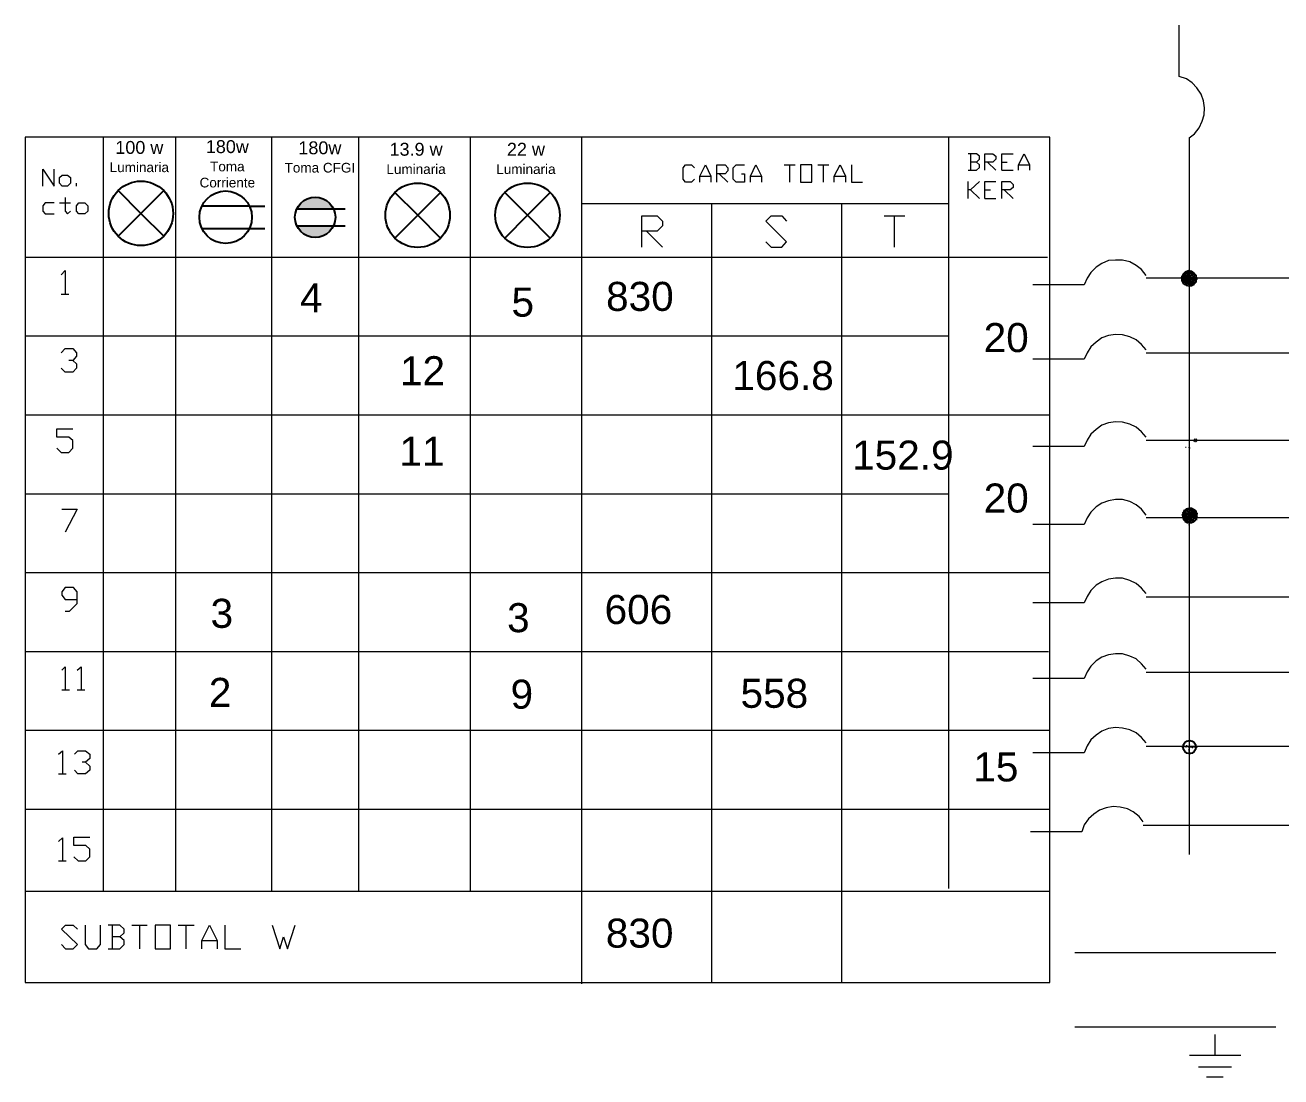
# Model space of a CAD drawing. Header units: metres. Extents: x -1 to 113, y -70 to 21.
# Drawn here: x 34.248 to 38.145, y -11.901 to -8.637 of the extents above; entities that cross this region are included whole.
import ezdxf

# ---------------------------------------------------------------- set-up
doc = ezdxf.new("R2010")
doc.units = ezdxf.units.M
doc.header["$LTSCALE"] = 0.5
for name, color, linetype in [('ENCHUFES', 5, 'Continuous'), ('LUMINARIA', 1, 'Continuous'), ('TABLERO', 7, 'Continuous')]:
    doc.layers.add(name, color=color, linetype=linetype)
doc.styles.get("Standard").update_dxf_attribs({"font": 'arial.ttf'})

# ---------------------------------------------------------------- blocks, each defined once
blk = doc.blocks.new('Tomacorriente')
at = {"layer": 'ENCHUFES'}
for p, q in [((0.0563, 0.0263), (-0.0563, 0.0263)), ((0.0563, 0.0263), (0.0923, 0.0263)), ((-0.0563, -0.0263), (0.0563, -0.0263)), ((0.0563, -0.0263), (0.0923, -0.0263))]:
    blk.add_line(p, q, dxfattribs=at)
blk.add_circle((0, 0), 0.0621, dxfattribs=at)
blk = doc.blocks.new('Toma corriente CFGI 1 Fase')
at = {"layer": 'ENCHUFES', "lineweight": 40}
h = blk.add_hatch(color=256, dxfattribs=at)
h.dxf.hatch_style = 1
h.paths.add_polyline_path([(-0.0453, 0.0211), (0.0453, 0.0211, 0.63707)])
h.paths.add_polyline_path([(0.0453, -0.0211), (-0.0453, -0.0211, 0.63707)])
at = {"layer": 'ENCHUFES'}
for p, q in [((-0.0453, 0.0211), (0.0743, 0.0211)), ((-0.0453, -0.0211), (0.0743, -0.0211))]:
    blk.add_line(p, q, dxfattribs=at)
blk.add_circle((0, 0), 0.05, dxfattribs=at)
blk = doc.blocks.new('*U319')
at = {"layer": 'LUMINARIA'}
for q in [(-0.0707, 0.0707), (0.0707, 0.0707), (-0.0707, -0.0707), (0.0707, -0.0707)]:
    blk.add_line((0, 0), q, dxfattribs=at)
blk.add_circle((0, 0), 0.1, dxfattribs=at)
blk = doc.blocks.new('*U321')
at = {"layer": 'LUMINARIA'}
for q in [(-0.0707, 0.0707), (0.0707, 0.0707), (-0.0707, -0.0707), (0.0707, -0.0707)]:
    blk.add_line((0, 0), q, dxfattribs=at)
blk.add_circle((0, 0), 0.1, dxfattribs=at)
blk = doc.blocks.new('*U323')
at = {"layer": 'LUMINARIA'}
for q in [(-0.0707, 0.0707), (0.0707, 0.0707), (-0.0707, -0.0707), (0.0707, -0.0707)]:
    blk.add_line((0, 0), q, dxfattribs=at)
blk.add_circle((0, 0), 0.1, dxfattribs=at)

msp = doc.modelspace()

# ---------------------------------------------------------------- linework, layer by layer
at = {"layer": 'TABLERO', "color": 7, "linetype": 'Continuous', "lineweight": 18, "true_color": 0x000007}
for p, q in [((34.4899, -8.985), (34.4899, -11.3269)), ((34.7152, -8.985), (34.7152, -11.3269)), ((35.0132, -8.985), (35.0132, -11.3243)), ((35.2831, -8.985), (35.2831, -11.327)), ((35.6298, -8.985), (35.6298, -11.3254)), ((35.9752, -8.985), (35.9752, -11.6123)), ((35.9752, -8.985), (35.9752, -11.0716)), ((37.1134, -8.985), (37.1134, -11.3171)), ((37.8612, -8.9869), (37.8612, -11.2108)), ((37.1823, -9.0363), (37.1823, -9.0876)), ((36.6036, -9.0711), (36.6384, -9.0711)), ((36.6201, -9.0711), (36.6201, -9.1243)), ((36.708, -9.0711), (36.7428, -9.0711)), ((36.7245, -9.0711), (36.7245, -9.1243)), ((37.2354, -9.062), (37.2611, -9.0876)), ((37.2794, -9.062), (37.2959, -9.062)), ((37.3307, -9.0711), (37.3655, -9.0711)), ((36.3416, -9.1059), (36.3764, -9.1059)), ((36.4021, -9.0986), (36.4295, -9.1243)), ((36.4992, -9.1059), (36.534, -9.1059)), ((36.7593, -9.1059), (36.7941, -9.1059)), ((37.2794, -9.0876), (37.3142, -9.0876)), ((34.4074, -9.1371), (34.4074, -9.1279)), ((37.175, -9.1756), (37.175, -9.1224)), ((37.1823, -9.1481), (37.2098, -9.1756)), ((37.2263, -9.1481), (37.2446, -9.1481)), ((37.2867, -9.1481), (37.3142, -9.1756)), ((34.3543, -9.1884), (34.3891, -9.1884)), ((35.9752, -9.1902), (37.1134, -9.1902)), ((36.3783, -9.1902), (36.3783, -11.6066)), ((36.7813, -9.1902), (36.7813, -11.6083)), ((37.1134, -9.1902), (37.1134, -11.3171)), ((37.2263, -9.1756), (37.2611, -9.1756)), ((36.9142, -9.2287), (36.9783, -9.2287)), ((36.9453, -9.2287), (36.9453, -9.3258)), ((36.1767, -9.2763), (36.2262, -9.3258)), ((37.4208, -9.3587), (34.2481, -9.3587)), ((38.6196, -9.4229), (37.7275, -9.4229)), ((37.8374, -9.421), (37.8374, -9.4192)), ((37.8374, -9.421), (37.8392, -9.421)), ((37.8374, -9.4229), (37.8392, -9.4229)), ((37.8374, -9.4247), (37.8392, -9.4229)), ((37.8374, -9.4265), (37.8392, -9.4247)), ((37.8374, -9.4284), (37.8392, -9.4284)), ((37.8392, -9.4137), (37.841, -9.4137)), ((37.8392, -9.4174), (37.841, -9.4155)), ((37.8392, -9.4192), (37.841, -9.4192)), ((37.8392, -9.421), (37.841, -9.4192)), ((37.8392, -9.4265), (37.8429, -9.4229)), ((37.8392, -9.4302), (37.841, -9.4265)), ((37.8392, -9.432), (37.841, -9.4302)), ((37.841, -9.4119), (37.8429, -9.41)), ((37.841, -9.4137), (37.8429, -9.4137)), ((37.841, -9.4174), (37.8429, -9.4174)), ((37.841, -9.4229), (37.8429, -9.421)), ((37.841, -9.4229), (37.8429, -9.4229)), ((37.841, -9.4284), (37.8447, -9.4265)), ((37.841, -9.432), (37.8429, -9.4284)), ((37.8429, -9.4137), (37.8465, -9.4119)), ((37.8429, -9.4155), (37.8447, -9.4155)), ((37.8429, -9.4174), (37.8447, -9.4155)), ((37.8429, -9.4247), (37.8447, -9.4229)), ((37.8429, -9.4265), (37.8447, -9.4265)), ((37.8447, -9.4082), (37.8465, -9.4064)), ((37.8447, -9.4137), (37.8465, -9.4137)), ((37.8447, -9.4192), (37.8465, -9.4174)), ((37.8447, -9.4229), (37.8465, -9.4229)), ((37.8447, -9.4247), (37.8465, -9.4247)), ((37.8447, -9.4302), (37.8465, -9.4284)), ((37.8465, -9.41), (37.8502, -9.4082)), ((37.8465, -9.4137), (37.8484, -9.41)), ((37.8465, -9.421), (37.8484, -9.4192)), ((37.8465, -9.4229), (37.8484, -9.4229)), ((37.8465, -9.4247), (37.8465, -9.4229)), ((37.8465, -9.4229), (37.8484, -9.4229)), ((37.8465, -9.432), (37.8484, -9.4302)), ((37.8484, -9.4045), (37.8502, -9.4027)), ((37.8484, -9.4082), (37.8502, -9.4045)), ((37.8484, -9.4155), (37.8502, -9.4137)), ((37.8484, -9.421), (37.8502, -9.421)), ((37.8484, -9.4265), (37.8502, -9.4247)), ((37.8484, -9.432), (37.852, -9.4302)), ((37.8502, -9.4064), (37.8539, -9.4045)), ((37.8502, -9.41), (37.852, -9.4064)), ((37.8502, -9.4174), (37.8539, -9.4155)), ((37.8502, -9.421), (37.852, -9.4174)), ((37.8502, -9.4192), (37.852, -9.4192)), ((37.8502, -9.4229), (37.852, -9.4229)), ((37.8502, -9.4284), (37.852, -9.4265)), ((37.8502, -9.4302), (37.852, -9.4302)), ((37.852, -9.4045), (37.8539, -9.4009)), ((37.852, -9.4082), (37.8557, -9.4064)), ((37.852, -9.4119), (37.8539, -9.41)), ((37.852, -9.4229), (37.8539, -9.421)), ((37.852, -9.4284), (37.8539, -9.4284)), ((37.8539, -9.4027), (37.8575, -9.4009)), ((37.8539, -9.4064), (37.8557, -9.4027)), ((37.8539, -9.4137), (37.8575, -9.4119)), ((37.8539, -9.4174), (37.8557, -9.4137)), ((37.8539, -9.4247), (37.8557, -9.4229)), ((37.8539, -9.4284), (37.8557, -9.4247)), ((37.8539, -9.4265), (37.8557, -9.4265)), ((37.8539, -9.4302), (37.8557, -9.4302)), ((37.8557, -9.4045), (37.8594, -9.4027)), ((37.8557, -9.4082), (37.8575, -9.4064)), ((37.8557, -9.4119), (37.8575, -9.4082)), ((37.8557, -9.4155), (37.8594, -9.4137)), ((37.8557, -9.4192), (37.8575, -9.4174)), ((37.8557, -9.4229), (37.8575, -9.4229)), ((37.8557, -9.4302), (37.8575, -9.4284)), ((37.8575, -9.4027), (37.8594, -9.399)), ((37.8575, -9.41), (37.8612, -9.4082)), ((37.8575, -9.4137), (37.8594, -9.41)), ((37.8575, -9.421), (37.8612, -9.4192)), ((37.8575, -9.4229), (37.8594, -9.421)), ((37.8575, -9.4229), (37.8594, -9.4229)), ((37.8575, -9.4247), (37.8575, -9.4229)), ((37.8575, -9.4265), (37.8594, -9.4265)), ((37.8575, -9.432), (37.8594, -9.4302)), ((37.8594, -9.4045), (37.8612, -9.4027)), ((37.8594, -9.4082), (37.8612, -9.4045)), ((37.8594, -9.4119), (37.8612, -9.4119)), ((37.8594, -9.4155), (37.8612, -9.4137)), ((37.8594, -9.4229), (37.8612, -9.4229)), ((37.8594, -9.4229), (37.8612, -9.4229)), ((37.8594, -9.4265), (37.8612, -9.4247)), ((37.8612, -9.4009), (37.8612, -9.399)), ((37.8612, -9.4009), (37.863, -9.4009)), ((37.8612, -9.4045), (37.863, -9.4045)), ((37.8612, -9.4064), (37.8649, -9.4045)), ((37.8612, -9.41), (37.863, -9.4064)), ((37.8612, -9.41), (37.863, -9.41)), ((37.8612, -9.4119), (37.863, -9.41)), ((37.8612, -9.4137), (37.863, -9.4137)), ((37.8612, -9.4155), (37.863, -9.4155)), ((37.8612, -9.4174), (37.8649, -9.4155)), ((37.8612, -9.421), (37.863, -9.4174)), ((37.8612, -9.421), (37.863, -9.421)), ((37.8612, -9.4229), (37.863, -9.421)), ((37.8612, -9.4265), (37.8649, -9.4229)), ((37.8612, -9.4247), (37.863, -9.4247)), ((37.8612, -9.4284), (37.863, -9.4265)), ((37.8612, -9.432), (37.863, -9.4284)), ((37.8612, -9.4302), (37.863, -9.4302)), ((37.863, -9.4027), (37.8649, -9.4009)), ((37.863, -9.4082), (37.8667, -9.4064)), ((37.863, -9.4119), (37.8649, -9.4082)), ((37.863, -9.4155), (37.8649, -9.4119)), ((37.863, -9.4192), (37.8667, -9.4174)), ((37.863, -9.4229), (37.8649, -9.421)), ((37.863, -9.4229), (37.8649, -9.4229)), ((37.863, -9.4302), (37.8667, -9.4284)), ((37.8649, -9.4027), (37.8667, -9.4009)), ((37.8649, -9.4064), (37.8667, -9.4027)), ((37.8649, -9.4137), (37.8685, -9.4119)), ((37.8649, -9.4174), (37.8667, -9.4137)), ((37.8649, -9.4229), (37.8685, -9.4192)), ((37.8649, -9.4247), (37.8667, -9.4229)), ((37.8649, -9.4284), (37.8667, -9.4247)), ((37.8649, -9.4302), (37.8667, -9.4302)), ((37.8667, -9.41), (37.8685, -9.4082)), ((37.8667, -9.4155), (37.8704, -9.4137)), ((37.8667, -9.4192), (37.8685, -9.4155)), ((37.8667, -9.4229), (37.8685, -9.4229)), ((37.8667, -9.4265), (37.8704, -9.4247)), ((37.8667, -9.4302), (37.8685, -9.4284)), ((37.8685, -9.4027), (37.8685, -9.4009)), ((37.8685, -9.4045), (37.8704, -9.4027)), ((37.8685, -9.41), (37.8722, -9.4082)), ((37.8685, -9.4137), (37.8704, -9.41)), ((37.8685, -9.421), (37.8722, -9.4192)), ((37.8685, -9.4229), (37.8704, -9.421)), ((37.8685, -9.4247), (37.8685, -9.4229)), ((37.8685, -9.432), (37.8704, -9.4302)), ((37.8704, -9.4064), (37.8722, -9.4045)), ((37.8704, -9.4119), (37.874, -9.41)), ((37.8704, -9.4155), (37.8722, -9.4119)), ((37.8704, -9.4174), (37.8722, -9.4155)), ((37.8704, -9.4229), (37.874, -9.421)), ((37.8704, -9.4229), (37.8722, -9.4229)), ((37.8704, -9.4265), (37.8722, -9.4229)), ((37.8722, -9.4064), (37.874, -9.4045)), ((37.8722, -9.41), (37.874, -9.4064)), ((37.8722, -9.4174), (37.8759, -9.4155)), ((37.8722, -9.421), (37.874, -9.4174)), ((37.8722, -9.4247), (37.8759, -9.4229)), ((37.8722, -9.4284), (37.8759, -9.4265)), ((37.8722, -9.432), (37.874, -9.4284)), ((37.874, -9.4082), (37.8759, -9.4082)), ((37.874, -9.4119), (37.8777, -9.4082)), ((37.874, -9.4137), (37.8759, -9.4119)), ((37.874, -9.4192), (37.8777, -9.4174)), ((37.874, -9.4229), (37.8759, -9.4192)), ((37.874, -9.4302), (37.8777, -9.4284)), ((37.874, -9.4338), (37.8759, -9.4302)), ((37.8759, -9.4064), (37.8759, -9.4045)), ((37.8759, -9.4082), (37.8777, -9.4064)), ((37.8759, -9.4137), (37.8795, -9.41)), ((37.8759, -9.4174), (37.8777, -9.4137)), ((37.8759, -9.4229), (37.8777, -9.4229)), ((37.8759, -9.4247), (37.8777, -9.4229)), ((37.8759, -9.4284), (37.8777, -9.4247)), ((37.8759, -9.432), (37.8795, -9.4302)), ((37.8777, -9.41), (37.8795, -9.4082)), ((37.8777, -9.4155), (37.8814, -9.4137)), ((37.8777, -9.4192), (37.8795, -9.4155)), ((37.8777, -9.421), (37.8795, -9.4192)), ((37.8777, -9.4229), (37.8795, -9.4229)), ((37.8777, -9.4265), (37.8814, -9.4247)), ((37.8777, -9.4302), (37.8795, -9.4265)), ((37.8795, -9.4137), (37.8814, -9.4119)), ((37.8795, -9.421), (37.8832, -9.4174)), ((37.8795, -9.4229), (37.8814, -9.421)), ((37.8795, -9.4247), (37.8795, -9.4229)), ((37.8795, -9.4284), (37.8832, -9.4265)), ((37.8795, -9.432), (37.8832, -9.4302)), ((37.8814, -9.4155), (37.8832, -9.4137)), ((37.8814, -9.4174), (37.8832, -9.4155)), ((37.8814, -9.4229), (37.885, -9.421)), ((37.8814, -9.4229), (37.8832, -9.4229)), ((37.8814, -9.4265), (37.8832, -9.4229)), ((37.8832, -9.421), (37.8832, -9.4192)), ((37.8832, -9.4284), (37.885, -9.4284)), ((37.8832, -9.432), (37.8832, -9.4302)), ((37.885, -9.4247), (37.8868, -9.4247)), ((37.5351, -9.443), (37.3757, -9.443)), ((37.8392, -9.4338), (37.8392, -9.432)), ((37.841, -9.4338), (37.8429, -9.432)), ((37.841, -9.4357), (37.8429, -9.4357)), ((37.841, -9.4375), (37.8429, -9.4375)), ((37.8429, -9.4375), (37.8447, -9.4338)), ((37.8429, -9.4393), (37.8447, -9.4375)), ((37.8447, -9.4357), (37.8484, -9.4338)), ((37.8447, -9.4393), (37.8465, -9.4357)), ((37.8447, -9.4412), (37.8465, -9.4393)), ((37.8465, -9.4338), (37.8484, -9.4338)), ((37.8465, -9.443), (37.8484, -9.4412)), ((37.8484, -9.4357), (37.8502, -9.432)), ((37.8484, -9.4375), (37.8502, -9.4357)), ((37.8484, -9.443), (37.852, -9.4412)), ((37.8502, -9.4393), (37.852, -9.4375)), ((37.8502, -9.4448), (37.8502, -9.443)), ((37.852, -9.4338), (37.8539, -9.432)), ((37.852, -9.4393), (37.8557, -9.4375)), ((37.852, -9.443), (37.8539, -9.4393)), ((37.852, -9.4448), (37.8539, -9.443)), ((37.8539, -9.4357), (37.8557, -9.4338)), ((37.8539, -9.4375), (37.8557, -9.4375)), ((37.8539, -9.4467), (37.8557, -9.4448)), ((37.8557, -9.4357), (37.8594, -9.432)), ((37.8557, -9.4393), (37.8575, -9.4357)), ((37.8557, -9.4412), (37.8575, -9.4393)), ((37.8557, -9.4467), (37.8594, -9.4448)), ((37.8575, -9.4338), (37.8594, -9.4338)), ((37.8575, -9.4375), (37.8594, -9.4375)), ((37.8575, -9.443), (37.8594, -9.4412)), ((37.8594, -9.4357), (37.8612, -9.4338)), ((37.8594, -9.4375), (37.8612, -9.4357)), ((37.8594, -9.443), (37.8612, -9.443)), ((37.8594, -9.4467), (37.8612, -9.4448)), ((37.8594, -9.4467), (37.8612, -9.4467)), ((37.8612, -9.432), (37.863, -9.432)), ((37.8612, -9.4338), (37.863, -9.432)), ((37.8612, -9.4338), (37.863, -9.4338)), ((37.8612, -9.4357), (37.863, -9.4357)), ((37.8612, -9.4393), (37.863, -9.4375)), ((37.8612, -9.4412), (37.863, -9.4412)), ((37.8612, -9.4448), (37.8612, -9.443)), ((37.8612, -9.4448), (37.863, -9.4448)), ((37.863, -9.4338), (37.8649, -9.432)), ((37.863, -9.443), (37.8649, -9.4393)), ((37.863, -9.4448), (37.8649, -9.443)), ((37.8649, -9.4357), (37.8667, -9.4338)), ((37.8649, -9.4375), (37.8667, -9.4375)), ((37.8649, -9.4412), (37.8667, -9.4412)), ((37.8649, -9.4467), (37.8667, -9.4448)), ((37.8667, -9.4375), (37.8704, -9.4357)), ((37.8667, -9.4393), (37.8685, -9.4393)), ((37.8667, -9.4412), (37.8685, -9.4393)), ((37.8685, -9.4357), (37.8704, -9.432)), ((37.8685, -9.4375), (37.8704, -9.4375)), ((37.8685, -9.443), (37.8704, -9.4412)), ((37.8685, -9.4448), (37.8704, -9.4448)), ((37.8704, -9.4338), (37.874, -9.432)), ((37.8704, -9.4375), (37.8722, -9.4357)), ((37.8722, -9.4338), (37.874, -9.4338)), ((37.8722, -9.4393), (37.874, -9.4375)), ((37.8722, -9.4448), (37.8722, -9.443)), ((37.874, -9.4412), (37.8777, -9.4393)), ((37.874, -9.443), (37.8759, -9.443)), ((37.8759, -9.4357), (37.8777, -9.4338)), ((37.8759, -9.4393), (37.8777, -9.4357)), ((37.8777, -9.4375), (37.8814, -9.4357)), ((37.8795, -9.4357), (37.8814, -9.432)), ((34.3598, -9.4723), (34.3836, -9.4723)), ((37.1134, -9.6024), (34.2503, -9.6024)), ((38.6196, -9.6555), (37.7275, -9.6555)), ((37.5351, -9.6738), (37.3757, -9.6738)), ((36.2937, -9.8479), (34.2481, -9.8479)), ((37.428, -9.8479), (35.9752, -9.8479)), ((38.6196, -9.9266), (37.7275, -9.9266)), ((37.875, -9.9252), (37.8769, -9.9234)), ((37.8769, -9.9215), (37.8787, -9.9215)), ((37.8769, -9.927), (37.8787, -9.9252)), ((37.8769, -9.927), (37.8787, -9.927)), ((37.8805, -9.9234), (37.8824, -9.9215)), ((37.8805, -9.9289), (37.8824, -9.9289)), ((37.8824, -9.9252), (37.8842, -9.9234)), ((37.8824, -9.927), (37.8842, -9.927)), ((37.8824, -9.9289), (37.8842, -9.927)), ((37.5351, -9.945), (37.3757, -9.945)), ((37.8494, -9.9472), (37.8512, -9.9472)), ((37.8604, -9.9472), (37.8622, -9.9454)), ((37.8604, -9.9472), (37.8622, -9.9472)), ((37.8604, -9.949), (37.8604, -9.9472)), ((37.8604, -9.949), (37.8622, -9.949)), ((37.8622, -9.949), (37.864, -9.949)), ((35.9752, -10.0933), (34.2481, -10.0933)), ((37.1134, -10.0933), (35.9752, -10.0933)), ((38.6196, -10.1666), (37.7275, -10.1666)), ((37.8383, -10.1565), (37.8401, -10.1547)), ((37.8383, -10.1584), (37.8401, -10.1584)), ((37.8401, -10.1529), (37.842, -10.1529)), ((37.8401, -10.1565), (37.8438, -10.1547)), ((37.8401, -10.1602), (37.842, -10.1584)), ((37.8401, -10.1602), (37.842, -10.1602)), ((37.8401, -10.162), (37.842, -10.1602)), ((37.8401, -10.1639), (37.842, -10.1639)), ((37.8401, -10.1675), (37.842, -10.1657)), ((37.842, -10.151), (37.8438, -10.1492)), ((37.842, -10.1547), (37.8438, -10.151)), ((37.842, -10.1565), (37.8438, -10.1565)), ((37.842, -10.162), (37.8438, -10.1602)), ((37.842, -10.1639), (37.8438, -10.1639)), ((37.842, -10.1675), (37.8438, -10.1675)), ((37.842, -10.1694), (37.8438, -10.1694)), ((37.842, -10.173), (37.8438, -10.1712)), ((37.8438, -10.1455), (37.8456, -10.1419)), ((37.8438, -10.1529), (37.8475, -10.151)), ((37.8438, -10.1565), (37.8456, -10.1529)), ((37.8438, -10.1639), (37.8475, -10.162)), ((37.8438, -10.1657), (37.8456, -10.1657)), ((37.8438, -10.1675), (37.8456, -10.1657)), ((37.8447, -10.1666), (37.8465, -10.1666)), ((37.8456, -10.1474), (37.8493, -10.1455)), ((37.8456, -10.151), (37.8475, -10.1474)), ((37.8456, -10.1584), (37.8475, -10.1565)), ((37.8456, -10.1639), (37.8475, -10.1639)), ((37.8456, -10.1694), (37.8475, -10.1675)), ((37.8475, -10.1419), (37.8493, -10.1401)), ((37.8475, -10.1437), (37.8493, -10.1419)), ((37.8475, -10.1492), (37.8511, -10.1474)), ((37.8475, -10.1529), (37.8493, -10.1492)), ((37.8475, -10.1602), (37.8475, -10.1584)), ((37.8475, -10.1602), (37.8493, -10.1602)), ((37.8475, -10.1639), (37.8493, -10.1602)), ((37.8475, -10.1712), (37.8493, -10.1694)), ((37.8493, -10.1437), (37.853, -10.1419)), ((37.8493, -10.1474), (37.8511, -10.1437)), ((37.8493, -10.151), (37.853, -10.1492)), ((37.8493, -10.1547), (37.8511, -10.1529)), ((37.8493, -10.1584), (37.8511, -10.1547)), ((37.8493, -10.1602), (37.8511, -10.1584)), ((37.8493, -10.1657), (37.8511, -10.1639)), ((37.8493, -10.1712), (37.8511, -10.1712)), ((37.8511, -10.1401), (37.853, -10.1382)), ((37.8511, -10.1455), (37.8548, -10.1437)), ((37.8511, -10.1492), (37.853, -10.1455)), ((37.8511, -10.1565), (37.8548, -10.1547)), ((37.8511, -10.1602), (37.853, -10.1565)), ((37.8511, -10.1602), (37.853, -10.1602)), ((37.8511, -10.1675), (37.8548, -10.1657)), ((37.8511, -10.1712), (37.853, -10.1675)), ((37.8511, -10.1694), (37.853, -10.1694)), ((37.853, -10.1401), (37.8566, -10.1364)), ((37.853, -10.1437), (37.8548, -10.1401)), ((37.853, -10.151), (37.8566, -10.1492)), ((37.853, -10.1547), (37.8548, -10.151)), ((37.853, -10.1584), (37.8566, -10.1565)), ((37.853, -10.162), (37.8548, -10.1602)), ((37.853, -10.173), (37.8548, -10.1712)), ((37.8548, -10.1419), (37.8585, -10.1401)), ((37.8548, -10.1455), (37.8566, -10.1419)), ((37.8548, -10.1474), (37.8566, -10.1455)), ((37.8548, -10.1529), (37.8585, -10.151)), ((37.8548, -10.1565), (37.8566, -10.1529)), ((37.8548, -10.1639), (37.8585, -10.162)), ((37.8548, -10.1675), (37.8566, -10.1639)), ((37.8566, -10.1382), (37.8585, -10.1364)), ((37.8566, -10.1401), (37.8585, -10.1401)), ((37.8566, -10.151), (37.8585, -10.1474)), ((37.8566, -10.1547), (37.8603, -10.1529)), ((37.8566, -10.1584), (37.8585, -10.1565)), ((37.8566, -10.162), (37.8585, -10.1602)), ((37.8566, -10.1657), (37.8603, -10.1639)), ((37.8566, -10.1694), (37.8585, -10.1675)), ((37.8585, -10.1382), (37.8621, -10.1364)), ((37.8585, -10.1437), (37.8603, -10.1419)), ((37.8585, -10.1492), (37.8621, -10.1474)), ((37.8585, -10.1529), (37.8603, -10.1492)), ((37.8585, -10.1602), (37.8585, -10.1584)), ((37.8585, -10.1602), (37.8603, -10.1602)), ((37.8585, -10.1639), (37.8603, -10.1602)), ((37.8585, -10.1712), (37.8621, -10.1694)), ((37.8585, -10.1749), (37.8603, -10.1712)), ((37.8603, -10.1455), (37.8621, -10.1437)), ((37.8603, -10.1547), (37.8621, -10.1529)), ((37.8603, -10.1584), (37.8621, -10.1547)), ((37.8603, -10.1602), (37.8621, -10.1584)), ((37.8603, -10.162), (37.8621, -10.1602)), ((37.8603, -10.1657), (37.8621, -10.1639)), ((37.8603, -10.173), (37.8621, -10.1712)), ((37.8612, -10.1501), (37.8612, -10.1483)), ((37.8612, -10.1611), (37.8612, -10.1593)), ((37.8621, -10.1364), (37.8639, -10.1364)), ((37.8621, -10.1401), (37.8639, -10.1382)), ((37.8621, -10.1401), (37.8639, -10.1401)), ((37.8621, -10.1455), (37.8658, -10.1437)), ((37.8621, -10.1455), (37.8639, -10.1455)), ((37.8621, -10.1474), (37.8639, -10.1455)), ((37.8621, -10.1492), (37.8621, -10.1474)), ((37.8621, -10.151), (37.8639, -10.1492)), ((37.8621, -10.151), (37.8639, -10.151)), ((37.8621, -10.1547), (37.8639, -10.1547)), ((37.8621, -10.1565), (37.8658, -10.1547)), ((37.8621, -10.1565), (37.8639, -10.1565)), ((37.8621, -10.1584), (37.8639, -10.1565)), ((37.8621, -10.1602), (37.8621, -10.1584)), ((37.8621, -10.1602), (37.8639, -10.1602)), ((37.8621, -10.1602), (37.8639, -10.1602)), ((37.8621, -10.1639), (37.8639, -10.1639)), ((37.8621, -10.1675), (37.8658, -10.1657)), ((37.8621, -10.1675), (37.8639, -10.1675)), ((37.8621, -10.1694), (37.8639, -10.1675)), ((37.8621, -10.1712), (37.8621, -10.1694)), ((37.8621, -10.1712), (37.8639, -10.1712)), ((37.8639, -10.1364), (37.8658, -10.1364)), ((37.8639, -10.1419), (37.8658, -10.1401)), ((37.8639, -10.1437), (37.8658, -10.1437)), ((37.8639, -10.1529), (37.8658, -10.151)), ((37.8639, -10.1584), (37.8676, -10.1565)), ((37.8639, -10.162), (37.8658, -10.1602)), ((37.8639, -10.1657), (37.8658, -10.162)), ((37.8639, -10.1694), (37.8676, -10.1675)), ((37.8639, -10.173), (37.8658, -10.1712)), ((37.8658, -10.1364), (37.8676, -10.1364)), ((37.8658, -10.1419), (37.8694, -10.1382)), ((37.8658, -10.1474), (37.8676, -10.1455)), ((37.8658, -10.1529), (37.8694, -10.151)), ((37.8658, -10.1565), (37.8676, -10.1529)), ((37.8658, -10.1602), (37.8658, -10.1584)), ((37.8658, -10.1639), (37.8694, -10.162)), ((37.8658, -10.1675), (37.8676, -10.1639)), ((37.8676, -10.1382), (37.8694, -10.1364)), ((37.8676, -10.1401), (37.8694, -10.1401)), ((37.8676, -10.1437), (37.8694, -10.1437)), ((37.8676, -10.1492), (37.8694, -10.1474)), ((37.8676, -10.1602), (37.8694, -10.1602)), ((37.8676, -10.1657), (37.8713, -10.1639)), ((37.8676, -10.1694), (37.8694, -10.1657)), ((37.8694, -10.1437), (37.8713, -10.1419)), ((37.8694, -10.1529), (37.8713, -10.1492)), ((37.8694, -10.1547), (37.8713, -10.1529)), ((37.8694, -10.1602), (37.8694, -10.1584)), ((37.8694, -10.1602), (37.8713, -10.1602)), ((37.8694, -10.1639), (37.8713, -10.1602)), ((37.8694, -10.1712), (37.8731, -10.1694)), ((37.8694, -10.1749), (37.8713, -10.1712)), ((37.8713, -10.1382), (37.8713, -10.1364)), ((37.8713, -10.1401), (37.8731, -10.1401)), ((37.8713, -10.1455), (37.8731, -10.1437)), ((37.8713, -10.1474), (37.8731, -10.1474)), ((37.8713, -10.151), (37.8731, -10.151)), ((37.8713, -10.1565), (37.8731, -10.1547)), ((37.8713, -10.1602), (37.8731, -10.1584)), ((37.8713, -10.162), (37.8749, -10.1602)), ((37.8713, -10.1657), (37.8731, -10.162)), ((37.8713, -10.1675), (37.8731, -10.1657)), ((37.8713, -10.173), (37.8749, -10.1712)), ((37.8731, -10.1401), (37.8749, -10.1382)), ((37.8731, -10.1492), (37.8768, -10.1455)), ((37.8731, -10.151), (37.8749, -10.1492)), ((37.8731, -10.1602), (37.8749, -10.1565)), ((37.8731, -10.1602), (37.8749, -10.1602)), ((37.8731, -10.1675), (37.8768, -10.1657)), ((37.8731, -10.1712), (37.8749, -10.1675)), ((37.8749, -10.1419), (37.8768, -10.1401)), ((37.8749, -10.1437), (37.8768, -10.1437)), ((37.8749, -10.1474), (37.8768, -10.1474)), ((37.8749, -10.1529), (37.8768, -10.151)), ((37.8749, -10.1584), (37.8768, -10.1584)), ((37.8749, -10.162), (37.8768, -10.1602)), ((37.8749, -10.1639), (37.8768, -10.162)), ((37.8749, -10.1694), (37.8786, -10.1675)), ((37.8749, -10.173), (37.8768, -10.1694)), ((37.8759, -10.1666), (37.8777, -10.1666)), ((37.8768, -10.1437), (37.8786, -10.1419)), ((37.8768, -10.1474), (37.8786, -10.1455)), ((37.8768, -10.1565), (37.8786, -10.1529)), ((37.8768, -10.1584), (37.8786, -10.1565)), ((37.8768, -10.1675), (37.8786, -10.1639)), ((37.8777, -10.1666), (37.8795, -10.1666)), ((37.8786, -10.1419), (37.8804, -10.1419)), ((37.8786, -10.1437), (37.8804, -10.1437)), ((37.8786, -10.1492), (37.8804, -10.1474)), ((37.8786, -10.151), (37.8804, -10.151)), ((37.8786, -10.1547), (37.8804, -10.1547)), ((37.8786, -10.1602), (37.8804, -10.1584)), ((37.8786, -10.1602), (37.8804, -10.1602)), ((37.8786, -10.1657), (37.8823, -10.1639)), ((37.8786, -10.1694), (37.8804, -10.1657)), ((37.8786, -10.1712), (37.8804, -10.1694)), ((37.8804, -10.1437), (37.8823, -10.1437)), ((37.8804, -10.151), (37.8841, -10.1492)), ((37.8804, -10.1529), (37.8823, -10.1529)), ((37.8804, -10.1547), (37.8823, -10.1529)), ((37.8804, -10.1639), (37.8823, -10.1602)), ((37.8804, -10.1749), (37.8823, -10.1712)), ((37.8823, -10.1455), (37.8841, -10.1455)), ((37.8823, -10.151), (37.8841, -10.151)), ((37.8823, -10.1565), (37.8841, -10.1547)), ((37.8823, -10.162), (37.8841, -10.162)), ((37.8823, -10.1657), (37.8859, -10.162)), ((37.8823, -10.1675), (37.8841, -10.1657)), ((37.8841, -10.151), (37.8841, -10.1492)), ((37.8841, -10.1584), (37.8859, -10.1565)), ((37.8841, -10.1602), (37.8859, -10.1602)), ((37.8841, -10.162), (37.8859, -10.1602)), ((37.8841, -10.1712), (37.8859, -10.1712)), ((37.8859, -10.1529), (37.8878, -10.1529)), ((37.8859, -10.1639), (37.8878, -10.1639)), ((37.5351, -10.1868), (37.3757, -10.1868)), ((37.8438, -10.1749), (37.8456, -10.173)), ((37.8456, -10.1749), (37.8475, -10.1749)), ((37.8475, -10.173), (37.8493, -10.173)), ((37.8475, -10.1749), (37.8493, -10.173)), ((37.8475, -10.1785), (37.8493, -10.1785)), ((37.8493, -10.1767), (37.8511, -10.1749)), ((37.8511, -10.173), (37.853, -10.173)), ((37.8511, -10.1785), (37.853, -10.1767)), ((37.8511, -10.1804), (37.853, -10.1804)), ((37.853, -10.1785), (37.8548, -10.1785)), ((37.8548, -10.1749), (37.8566, -10.173)), ((37.8548, -10.1785), (37.8566, -10.1749)), ((37.8548, -10.1767), (37.8566, -10.1767)), ((37.8548, -10.1804), (37.8566, -10.1804)), ((37.8548, -10.1822), (37.8566, -10.1822)), ((37.8566, -10.1804), (37.8585, -10.1785)), ((37.8585, -10.173), (37.8603, -10.173)), ((37.8585, -10.1767), (37.8603, -10.1767)), ((37.8585, -10.1822), (37.8603, -10.1804)), ((37.8603, -10.1767), (37.8621, -10.1749)), ((37.8603, -10.1822), (37.8621, -10.1822)), ((37.8612, -10.1886), (37.8612, -10.1868)), ((37.8621, -10.1785), (37.8639, -10.1767)), ((37.8621, -10.1785), (37.8639, -10.1785)), ((37.8621, -10.1804), (37.8639, -10.1785)), ((37.8621, -10.1804), (37.8639, -10.1804)), ((37.8621, -10.1822), (37.8621, -10.1804)), ((37.8621, -10.1822), (37.8639, -10.1822)), ((37.8639, -10.1804), (37.8676, -10.1785)), ((37.8639, -10.1822), (37.8658, -10.1822)), ((37.8658, -10.1749), (37.8694, -10.173)), ((37.8658, -10.1785), (37.8676, -10.1749)), ((37.8658, -10.1804), (37.8676, -10.1804)), ((37.8676, -10.1767), (37.8713, -10.1749)), ((37.8676, -10.1804), (37.8694, -10.1785)), ((37.8694, -10.1822), (37.8713, -10.1804)), ((37.8713, -10.1767), (37.8731, -10.173)), ((37.8731, -10.1749), (37.8768, -10.173)), ((37.8731, -10.1785), (37.8768, -10.1767)), ((37.8731, -10.1804), (37.8749, -10.1785)), ((37.8768, -10.1749), (37.8804, -10.173)), ((37.8768, -10.1785), (37.8786, -10.1749)), ((37.428, -10.337), (34.2481, -10.337)), ((37.5351, -10.4304), (37.3757, -10.4304)), ((38.6196, -10.4121), (37.7275, -10.4121)), ((37.424, -10.5825), (34.2481, -10.5825)), ((37.5351, -10.6649), (37.3757, -10.6649)), ((38.6196, -10.6466), (37.7275, -10.6466)), ((34.3616, -10.6997), (34.3855, -10.6997)), ((34.4093, -10.6997), (34.4331, -10.6997)), ((37.428, -10.8261), (34.2481, -10.8261)), ((37.841, -10.8756), (37.8429, -10.8719)), ((37.852, -10.8756), (37.8539, -10.8719)), ((37.8612, -10.8536), (37.863, -10.8536)), ((37.8612, -10.8554), (37.863, -10.8536)), ((37.8612, -10.8554), (37.863, -10.8554)), ((37.8612, -10.8572), (37.863, -10.8572)), ((37.8612, -10.8609), (37.863, -10.8591)), ((37.8612, -10.8627), (37.863, -10.8627)), ((37.8612, -10.8664), (37.863, -10.8664)), ((37.8612, -10.8682), (37.863, -10.8682)), ((37.8612, -10.8719), (37.863, -10.8701)), ((37.8612, -10.8719), (37.863, -10.8719)), ((37.5351, -10.8957), (37.3757, -10.8957)), ((38.6196, -10.8756), (37.7275, -10.8756)), ((37.8374, -10.8756), (37.8392, -10.8756)), ((37.8392, -10.8756), (37.841, -10.8737)), ((37.8392, -10.8774), (37.8429, -10.8756)), ((37.841, -10.8756), (37.8429, -10.8756)), ((37.8429, -10.8756), (37.8447, -10.8756)), ((37.8429, -10.8774), (37.8447, -10.8756)), ((37.8447, -10.8756), (37.8465, -10.8756)), ((37.8465, -10.8756), (37.8484, -10.8737)), ((37.8465, -10.8774), (37.8465, -10.8756)), ((37.8484, -10.8756), (37.852, -10.8737)), ((37.8484, -10.8756), (37.8502, -10.8756)), ((37.8502, -10.8774), (37.8539, -10.8756)), ((37.8539, -10.8756), (37.8557, -10.8756)), ((37.8539, -10.8774), (37.8557, -10.8756)), ((37.8557, -10.8756), (37.8557, -10.8737)), ((37.8575, -10.8756), (37.8594, -10.8756)), ((37.8594, -10.8756), (37.8612, -10.8756)), ((37.8594, -10.8756), (37.8612, -10.8756)), ((37.8594, -10.8792), (37.8612, -10.8774)), ((37.8594, -10.8866), (37.8612, -10.8847)), ((37.8594, -10.8902), (37.8612, -10.8884)), ((37.8594, -10.8975), (37.8612, -10.8957)), ((37.8612, -10.8756), (37.863, -10.8737)), ((37.8612, -10.8774), (37.8612, -10.8756)), ((37.8612, -10.8774), (37.8649, -10.8756)), ((37.8612, -10.8811), (37.863, -10.8774)), ((37.8612, -10.8792), (37.863, -10.8792)), ((37.8612, -10.8884), (37.8612, -10.8866)), ((37.8612, -10.8957), (37.863, -10.8957)), ((37.863, -10.8975), (37.8649, -10.8939)), ((37.863, -10.8994), (37.8649, -10.8975)), ((37.8649, -10.8774), (37.8667, -10.8756)), ((37.8649, -10.8792), (37.8667, -10.8774)), ((37.8667, -10.8792), (37.8704, -10.8756)), ((37.8704, -10.8774), (37.8722, -10.8756)), ((37.8704, -10.8792), (37.8722, -10.8792)), ((37.8722, -10.8774), (37.8759, -10.8756)), ((37.8759, -10.8792), (37.8777, -10.8774)), ((37.8814, -10.8774), (37.8832, -10.8756)), ((37.8814, -10.8792), (37.8832, -10.8792)), ((37.885, -10.8774), (37.8868, -10.8774)), ((34.3516, -10.9607), (34.3754, -10.9607)), ((37.428, -11.0716), (34.2481, -11.0716)), ((37.5278, -11.1412), (37.3684, -11.1412)), ((38.6196, -11.121), (37.7183, -11.121)), ((34.3516, -11.2312), (34.3754, -11.2312)), ((37.428, -11.3259), (34.2481, -11.3259)), ((34.5183, -11.4306), (34.5183, -11.5039)), ((34.5788, -11.4306), (34.6264, -11.4306)), ((34.6026, -11.4306), (34.6026, -11.5039)), ((34.7235, -11.4306), (34.773, -11.4306)), ((34.7473, -11.4306), (34.7473, -11.5039)), ((34.7968, -11.4782), (34.8444, -11.4782)), ((37.5064, -11.5149), (38.1293, -11.5149)), ((37.5064, -11.7457), (38.1293, -11.7457)), ((37.9406, -11.7695), (37.9406, -11.8337)), ((37.8618, -11.8337), (38.0212, -11.8337)), ((37.8893, -11.8703), (37.9919, -11.8703)), ((37.9149, -11.9014), (37.9662, -11.9014))]:
    msp.add_line(p, q, dxfattribs=at)
for points in [[(37.8612, -8.9869), (37.8777, -8.974), (37.8923, -8.9557), (37.9015, -8.9356), (37.907, -8.9154), (37.9088, -8.8934), (37.9052, -8.8715), (37.8978, -8.8513), (37.885, -8.8312), (37.8704, -8.8165), (37.852, -8.8037), (37.8301, -8.7963), (37.8301, -8.637)], [(37.2006, -9.062), (37.2098, -9.0528), (37.2098, -9.0437), (37.2006, -9.0363), (37.175, -9.0363)], [(37.2263, -9.0876), (37.2263, -9.0363), (37.2519, -9.0363), (37.2611, -9.0437), (37.2611, -9.0528), (37.2519, -9.062), (37.2263, -9.062)], [(37.2794, -9.0876), (37.2794, -9.0363), (37.3142, -9.0363)], [(37.3307, -9.0876), (37.3307, -9.0711), (37.349, -9.0363), (37.3655, -9.0711), (37.3655, -9.0876)], [(36.3251, -9.1151), (36.316, -9.1243), (36.2977, -9.1243), (36.2903, -9.1151), (36.2903, -9.0803), (36.2977, -9.0711), (36.316, -9.0711), (36.3251, -9.0803)], [(36.3416, -9.1243), (36.3416, -9.1059), (36.3599, -9.0711), (36.3764, -9.1059), (36.3764, -9.1243)], [(36.3947, -9.1243), (36.3947, -9.0711), (36.4204, -9.0711), (36.4295, -9.0803), (36.4295, -9.0895), (36.4204, -9.0986), (36.3947, -9.0986)], [(36.4717, -9.0986), (36.4808, -9.0986), (36.4808, -9.1243), (36.4552, -9.1243), (36.446, -9.1151), (36.446, -9.0803), (36.4552, -9.0711), (36.4808, -9.0711)], [(36.4992, -9.1243), (36.4992, -9.1059), (36.5156, -9.0711), (36.534, -9.1059), (36.534, -9.1243)], [(36.7593, -9.1243), (36.7593, -9.1059), (36.7776, -9.0711), (36.7941, -9.1059), (36.7941, -9.1243)], [(36.8124, -9.0711), (36.8124, -9.1243), (36.8472, -9.1243)], [(37.175, -9.0876), (37.2006, -9.0876), (37.2098, -9.0785), (37.2098, -9.0711), (37.2006, -9.062), (37.1823, -9.062)], [(34.303, -9.1371), (34.303, -9.084), (34.3378, -9.1371), (34.3378, -9.084)], [(37.2098, -9.1224), (37.1823, -9.1481), (37.175, -9.1481)], [(37.2263, -9.1756), (37.2263, -9.1224), (37.2611, -9.1224)], [(37.2794, -9.1756), (37.2794, -9.1224), (37.3051, -9.1224), (37.3142, -9.1316), (37.3142, -9.1407), (37.3051, -9.1481), (37.2794, -9.1481)], [(34.3378, -9.1884), (34.3103, -9.1884), (34.303, -9.1975), (34.303, -9.214), (34.3103, -9.2232), (34.3378, -9.2232)], [(34.3726, -9.1719), (34.3726, -9.214), (34.38, -9.2232), (34.3891, -9.214)], [(36.1621, -9.3258), (36.1621, -9.2287), (36.2097, -9.2287), (36.2262, -9.2452), (36.2262, -9.2598), (36.2097, -9.2763), (36.1621, -9.2763)], [(36.5468, -9.3093), (36.5633, -9.3258), (36.5963, -9.3258), (36.6109, -9.3093), (36.5468, -9.2452), (36.5633, -9.2287), (36.5963, -9.2287), (36.6109, -9.2452)], [(37.7275, -9.4137), (37.7128, -9.3954), (37.6963, -9.3826), (37.6762, -9.3716), (37.6542, -9.3661), (37.6322, -9.3661), (37.6102, -9.3679), (37.5901, -9.3771), (37.5718, -9.3881), (37.5553, -9.4045), (37.5443, -9.4229), (37.5351, -9.443)], [(34.3598, -9.4119), (34.3726, -9.399), (34.3726, -9.4723)], [(37.8374, -9.4174), (37.8392, -9.4155), (37.8429, -9.4119), (37.8465, -9.4082)], [(37.8392, -9.4229), (37.841, -9.421), (37.8447, -9.4174), (37.8484, -9.4137), (37.852, -9.41)], [(37.841, -9.41), (37.8447, -9.4064), (37.8465, -9.4045)], [(37.8429, -9.4229), (37.8465, -9.4192), (37.8502, -9.4155), (37.8539, -9.4119)], [(37.8429, -9.4338), (37.8465, -9.4302), (37.8502, -9.4265), (37.8539, -9.4229)], [(37.8447, -9.4284), (37.8484, -9.4247), (37.8484, -9.4229)], [(37.8465, -9.4412), (37.8502, -9.4375), (37.8539, -9.4338), (37.8575, -9.4302), (37.8612, -9.4265)], [(37.8484, -9.4229), (37.852, -9.421), (37.8557, -9.4174)], [(37.852, -9.432), (37.8557, -9.4284), (37.8594, -9.4247)], [(37.8539, -9.4229), (37.8575, -9.4192), (37.8612, -9.4155)], [(37.8612, -9.4027), (37.863, -9.4009), (37.8649, -9.399)], [(37.8612, -9.4375), (37.8649, -9.4338), (37.8685, -9.4302), (37.8722, -9.4265)], [(37.8667, -9.4082), (37.8704, -9.4045), (37.8722, -9.4027)], [(37.852, -9.4448), (37.8539, -9.4448), (37.8575, -9.4412), (37.8612, -9.4375)], [(37.8612, -9.443), (37.863, -9.4393), (37.8667, -9.4357)], [(37.863, -9.4467), (37.8649, -9.4448), (37.8685, -9.4412), (37.8722, -9.4375), (37.8759, -9.4338)], [(37.8685, -9.4467), (37.8704, -9.443), (37.874, -9.4393)], [(37.7275, -9.6445), (37.7128, -9.628), (37.6963, -9.6134), (37.6762, -9.6042), (37.6542, -9.5987), (37.6322, -9.5969), (37.6102, -9.6006), (37.5901, -9.6079), (37.5718, -9.6207), (37.5553, -9.6354), (37.5443, -9.6537), (37.5351, -9.6738)], [(34.3598, -9.6537), (34.3726, -9.6409), (34.3964, -9.6409), (34.4074, -9.6537), (34.4074, -9.6647), (34.3964, -9.6775), (34.3836, -9.6775)], [(34.3964, -9.6775), (34.4074, -9.6885), (34.4074, -9.7013), (34.3964, -9.7141), (34.3726, -9.7141), (34.3598, -9.7013)], [(34.347, -9.9504), (34.3598, -9.9633), (34.3836, -9.9633), (34.3964, -9.9504), (34.3964, -9.9266), (34.3836, -9.9156), (34.347, -9.9156), (34.347, -9.89), (34.3964, -9.89)], [(37.7275, -9.9156), (37.7128, -9.8992), (37.6963, -9.8845), (37.6762, -9.8753), (37.6542, -9.8698), (37.6322, -9.868), (37.6102, -9.8717), (37.5901, -9.879), (37.5718, -9.8918), (37.5553, -9.9065), (37.5443, -9.9248), (37.5351, -9.945)], [(37.875, -9.9307), (37.8787, -9.927), (37.8805, -9.927)], [(37.8805, -9.927), (37.8824, -9.9234), (37.8842, -9.9215)], [(37.7275, -10.1575), (37.7128, -10.1391), (37.6963, -10.1263), (37.6762, -10.1153), (37.6542, -10.1098), (37.6322, -10.1098), (37.6102, -10.1135), (37.5901, -10.1208), (37.5718, -10.1318), (37.5553, -10.1483), (37.5443, -10.1666), (37.5351, -10.1868)], [(34.3616, -10.1391), (34.4093, -10.1391), (34.3726, -10.2106)], [(37.8401, -10.151), (37.842, -10.1492), (37.8456, -10.1455)], [(37.8401, -10.1657), (37.8438, -10.162), (37.8475, -10.1602)], [(37.842, -10.1602), (37.8456, -10.1565), (37.8493, -10.1529)], [(37.842, -10.1712), (37.8456, -10.1675), (37.8493, -10.1639), (37.853, -10.1602)], [(37.8438, -10.173), (37.8475, -10.1694), (37.8511, -10.1657), (37.8548, -10.162)], [(37.8475, -10.1767), (37.8493, -10.1749), (37.853, -10.1712), (37.8566, -10.1675)], [(37.8493, -10.1785), (37.8511, -10.1767), (37.8548, -10.173), (37.8585, -10.1694), (37.8621, -10.1657)], [(37.8566, -10.1474), (37.8603, -10.1437), (37.8621, -10.1419)], [(37.8585, -10.1419), (37.8621, -10.1382), (37.8621, -10.1364)], [(37.8621, -10.1419), (37.8639, -10.1401), (37.8676, -10.1364)], [(37.8621, -10.1529), (37.8639, -10.151), (37.8676, -10.1474), (37.8713, -10.1437), (37.8749, -10.1401)], [(37.8621, -10.1767), (37.8658, -10.173), (37.8694, -10.1694)], [(37.8658, -10.1455), (37.8694, -10.1419), (37.8731, -10.1382)], [(37.8676, -10.1584), (37.8713, -10.1547), (37.8749, -10.151), (37.8786, -10.1474), (37.8804, -10.1455)], [(37.8694, -10.1492), (37.8731, -10.1455), (37.8768, -10.1419)], [(37.8731, -10.1565), (37.8768, -10.1529), (37.8804, -10.1492), (37.8823, -10.1474)], [(37.8768, -10.1602), (37.8786, -10.1584), (37.8823, -10.1547), (37.8859, -10.151)], [(37.8768, -10.1639), (37.8804, -10.1602), (37.8823, -10.1602)], [(37.8804, -10.1712), (37.8841, -10.1675), (37.8859, -10.1675)], [(37.8823, -10.1602), (37.8841, -10.1565), (37.8859, -10.1547)], [(37.853, -10.1804), (37.8566, -10.1785), (37.8603, -10.1749)], [(37.8566, -10.1822), (37.8585, -10.1804), (37.8621, -10.1767)], [(37.8676, -10.1822), (37.8694, -10.1804), (37.8731, -10.1767)], [(37.7275, -10.4011), (37.7128, -10.3846), (37.6963, -10.37), (37.6762, -10.3608), (37.6542, -10.3535), (37.6322, -10.3535), (37.6102, -10.3571), (37.5901, -10.3645), (37.5718, -10.3755), (37.5553, -10.3919), (37.5443, -10.4103), (37.5351, -10.4304)], [(34.3726, -10.4561), (34.3855, -10.4561), (34.4093, -10.4322), (34.4093, -10.3956), (34.3983, -10.3828), (34.3726, -10.3828), (34.3616, -10.3956), (34.3616, -10.4066), (34.3726, -10.4194), (34.4093, -10.4194)], [(37.7275, -10.6356), (37.7128, -10.6191), (37.6963, -10.6044), (37.6762, -10.5953), (37.6542, -10.588), (37.6322, -10.588), (37.6102, -10.5916), (37.5901, -10.5989), (37.5718, -10.6099), (37.5553, -10.6264), (37.5443, -10.6447), (37.5351, -10.6649)], [(34.3616, -10.6392), (34.3726, -10.6283), (34.3726, -10.6997)], [(34.4093, -10.6392), (34.4221, -10.6283), (34.4221, -10.6997)], [(37.7275, -10.8646), (37.7128, -10.8481), (37.6963, -10.8334), (37.6762, -10.8243), (37.6542, -10.8188), (37.6322, -10.8169), (37.6102, -10.8206), (37.5901, -10.8279), (37.5718, -10.8408), (37.5553, -10.8554), (37.5443, -10.8737), (37.5351, -10.8957)], [(34.3516, -10.9003), (34.3644, -10.8893), (34.3644, -10.9607)], [(34.401, -10.9003), (34.412, -10.8893), (34.4358, -10.8893), (34.4487, -10.9003), (34.4487, -10.9131), (34.4358, -10.9241), (34.4248, -10.9241)], [(37.8594, -10.8994), (37.8612, -10.8994), (37.8612, -10.8975)], [(34.4358, -10.9241), (34.4487, -10.9369), (34.4487, -10.9498), (34.4358, -10.9607), (34.412, -10.9607), (34.401, -10.9498)], [(37.7183, -11.11), (37.7055, -11.0936), (37.6872, -11.0789), (37.6689, -11.0697), (37.6469, -11.0643), (37.6249, -11.0624), (37.6029, -11.0661), (37.5828, -11.0734), (37.5644, -11.0862), (37.5479, -11.1009), (37.5351, -11.1192), (37.5278, -11.1412)], [(34.3516, -11.1707), (34.3644, -11.1597), (34.3644, -11.2312)], [(34.3995, -11.2182), (34.4123, -11.2311), (34.4361, -11.2311), (34.449, -11.2182), (34.449, -11.1944), (34.4361, -11.1834), (34.3995, -11.1834), (34.3995, -11.1578), (34.449, -11.1578)], [(34.3608, -11.491), (34.3736, -11.5039), (34.3974, -11.5039), (34.4102, -11.491), (34.3608, -11.4434), (34.3736, -11.4306), (34.3974, -11.4306), (34.4102, -11.4434)], [(34.4341, -11.4306), (34.4341, -11.491), (34.4451, -11.5039), (34.4707, -11.5039), (34.4817, -11.491), (34.4817, -11.4306)], [(34.5421, -11.4672), (34.555, -11.4544), (34.555, -11.4434), (34.5421, -11.4306), (34.5055, -11.4306)], [(34.7968, -11.5039), (34.7968, -11.4782), (34.8206, -11.4306), (34.8444, -11.4782), (34.8444, -11.5039)], [(34.8682, -11.4306), (34.8682, -11.5039), (34.9177, -11.5039)], [(35.0148, -11.4306), (35.0386, -11.5039), (35.0496, -11.4672), (35.0624, -11.5039), (35.0862, -11.4306)], [(34.5055, -11.5039), (34.5421, -11.5039), (34.555, -11.491), (34.555, -11.4782), (34.5421, -11.4672), (34.5183, -11.4672)]]:
    msp.add_lwpolyline(points, dxfattribs=at)
for points in [[(34.2481, -11.6083), (37.428, -11.6083), (37.428, -8.985), (34.2481, -8.985)], [(36.6549, -9.1243), (36.6897, -9.1243), (36.6897, -9.0711), (36.6549, -9.0711)], [(34.38, -9.1371), (34.3635, -9.1371), (34.3543, -9.1279), (34.3543, -9.1096), (34.3635, -9.1023), (34.38, -9.1023), (34.3891, -9.1096), (34.3891, -9.1279)], [(34.4331, -9.2232), (34.4148, -9.2232), (34.4074, -9.214), (34.4074, -9.1975), (34.4148, -9.1884), (34.4331, -9.1884), (34.4422, -9.1975), (34.4422, -9.214)], [(37.885, -9.4229), (37.8832, -9.4137), (37.8759, -9.4064), (37.8685, -9.4009), (37.8575, -9.399), (37.8484, -9.4027), (37.841, -9.41), (37.8374, -9.4192), (37.8374, -9.4284), (37.841, -9.4375), (37.8484, -9.443), (37.8575, -9.4467), (37.8685, -9.4467), (37.8759, -9.4412), (37.8832, -9.4338)], [(37.8859, -10.1602), (37.8841, -10.1492), (37.8786, -10.1419), (37.8694, -10.1364), (37.8603, -10.1364), (37.8511, -10.1382), (37.8438, -10.1455), (37.8401, -10.1547), (37.8401, -10.1639), (37.8438, -10.173), (37.8511, -10.1804), (37.8603, -10.1822), (37.8694, -10.1822), (37.8786, -10.1767), (37.8841, -10.1694)], [(34.6521, -11.5039), (34.6997, -11.5039), (34.6997, -11.4306), (34.6521, -11.4306)]]:
    msp.add_lwpolyline(points, close=True, dxfattribs=at)
at = {"layer": 'TABLERO', "ltscale": 0.5}
msp.add_circle((37.8618, -10.8778), 0.02, dxfattribs=at)

# ---------------------------------------------------------------- block references
at = {"layer": 'TABLERO'}
for name, p in [('*U319', (34.6075, -9.2213)), ('*U321', (35.4664, -9.2271)), ('*U323', (35.8073, -9.2271))]:
    msp.add_blockref(name, p, dxfattribs=at)
for name, p, xscale, yscale, zscale in [('Tomacorriente', (34.8704, -9.2333), 1.313023706402561, 1.313023706402561, 1.313023706402561), ('Toma corriente CFGI 1 Fase', (35.1483, -9.2335), 1.253129811695345, 1.253129811695345, 1.253129811695345)]:
    msp.add_blockref(name, p, dxfattribs=dict(at, xscale=xscale, yscale=yscale, zscale=zscale))

# ---------------------------------------------------------------- texts
at = {"layer": 'TABLERO', "attachment_point": 1}
for s, width, gutter_width, insert, char_height in [('\\pxqc;100 w\\P{\\H0.75x;Luminaria}', 0.225325, 12.5, (34.4899, -8.9966), 0.04), ('\\pxqc;180w\\P{\\H0.75x;Toma Corriente}', 0.225325, 12.5, (34.763, -8.9941), 0.04), ('\\pxqc;180w\\P{\\H0.75x;Toma CFGI}', 0.225325, 12.5, (35.0502, -8.9978), 0.04), ('\\pxqc;13.9 w\\P{\\H0.75x;Luminaria}', 0.225325, 12.5, (35.3488, -9.0023), 0.04), ('\\pxqc;22 w\\P{\\H0.75x;Luminaria}', 0.225325, 12.5, (35.6897, -9.0023), 0.04), ('4', 0.090104, 0.4505, (35.1011, -9.4385), 0.0901), ('5', 0.090104, 0.4505, (35.7576, -9.4517), 0.0901), ('830', 0.090104, 0.4505, (36.0511, -9.4339), 0.0901), ('20', 0.090104, 0.4505, (37.223, -9.5617), 0.0901), ('12', 0.090104, 0.4505, (35.4114, -9.6646), 0.0901), ('166.8', 0.090104, 0.4505, (36.4429, -9.6794), 0.0901), ('11', 0.090104, 0.4505, (35.4097, -9.9145), 0.0901), ('152.9', 0.090104, 0.4505, (36.8147, -9.9265), 0.0901), ('20', 0.090104, 0.4505, (37.223, -10.0597), 0.0901), ('606', 0.090104, 0.4505, (36.0465, -10.4057), 0.0901), ('3', 0.090104, 0.4505, (34.8236, -10.4176), 0.0901), ('3', 0.090104, 0.4505, (35.7439, -10.4311), 0.0901), ('2', 0.090104, 0.4505, (34.8182, -10.663), 0.0901), ('9', 0.090104, 0.4505, (35.7547, -10.6685), 0.0901), ('558', 0.090104, 0.4505, (36.4684, -10.6658), 0.0901), ('15', 0.090104, 0.4505, (37.1908, -10.8943), 0.0901), ('830', 0.090104, 0.4505, (36.0503, -11.4102), 0.0901)]:
    msp.add_mtext_dynamic_manual_height_columns(s, width=width, gutter_width=gutter_width, heights=[0], dxfattribs=dict(at, insert=insert, char_height=char_height))

doc.saveas('drawing.dxf')
